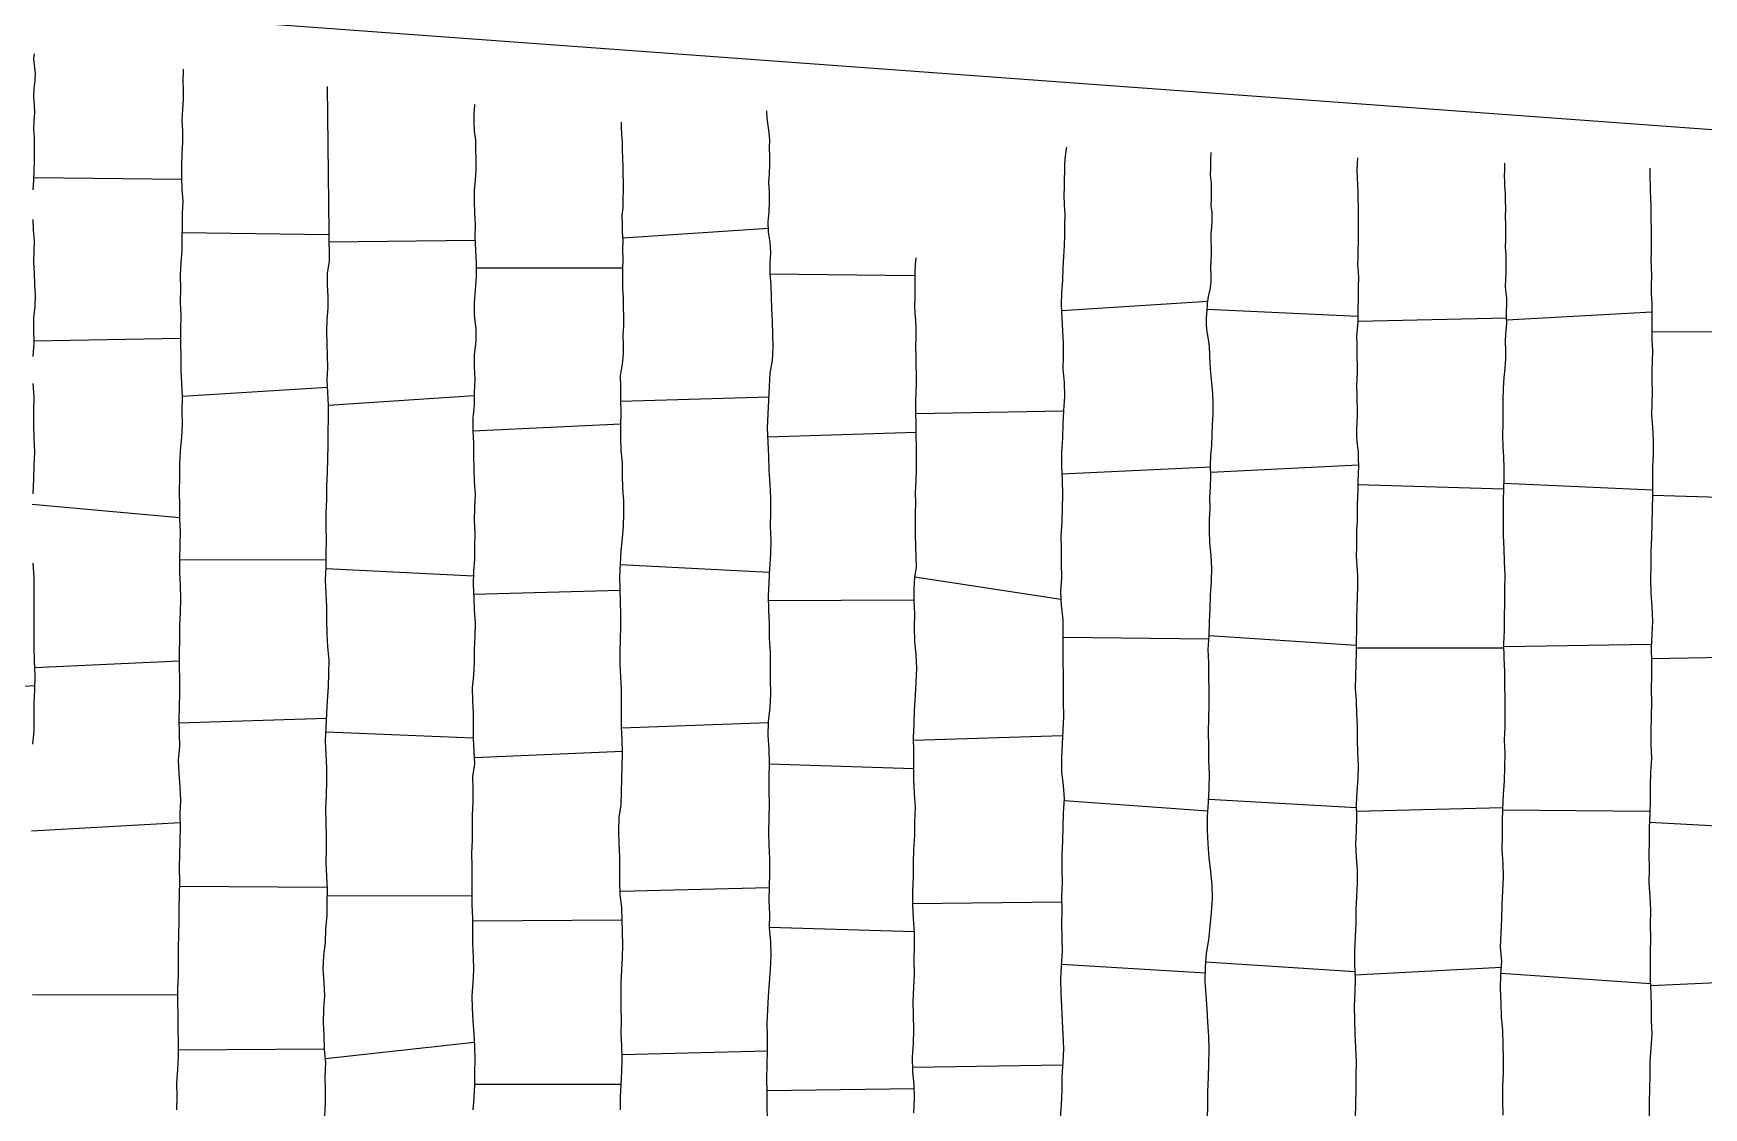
# Model space of a CAD drawing. Extents: x 703186 to 703989, y 1560402 to 1561368.
# Drawn here: x 703442.6 to 703493.7, y 1560897.7 to 1560930.5 of the extents above; entities that cross this region are included whole.
import ezdxf

# ---------------------------------------------------------------- set-up
doc = ezdxf.new("R2010")
doc.units = 0
for name, color, linetype in [('10124_2002_REAL', 30, 'Continuous'), ('AGROCAD PLL', 7, 'Continuous'), ('PANTE_2002', 7, 'Continuous')]:
    doc.layers.add(name, color=color, linetype=linetype)

msp = doc.modelspace()

# ---------------------------------------------------------------- linework, layer by layer
at = {"layer": '10124_2002_REAL'}
for points in [[(703442.6108, 1560925.7354), (703442.6295, 1560926.0282), (703442.6331, 1560926.341), (703442.6444, 1560926.6235), (703442.6434, 1560926.892), (703442.644, 1560927.126), (703442.6443, 1560927.344), (703442.6264, 1560927.5922), (703442.639, 1560927.839), (703442.662, 1560928.0888), (703442.6512, 1560928.3358), (703442.6246, 1560928.5787), (703442.6392, 1560928.8284), (703442.6641, 1560929.0733), (703442.683, 1560929.3022), (703442.6443, 1560929.5332), (703442.6282, 1560929.7536), (703442.6505, 1560929.8907)], [(703447.1923, 1560929.4223), (703447.1889, 1560929.3683), (703447.1841, 1560929.0903), (703447.1975, 1560928.8008), (703447.1899, 1560928.5069), (703447.1741, 1560928.1927), (703447.1492, 1560927.8681), (703447.1708, 1560927.532), (703447.1733, 1560927.1878), (703447.1501, 1560926.8388), (703447.1457, 1560926.4944), (703447.138, 1560926.1366), (703447.1503, 1560925.7599), (703447.1819, 1560925.3878), (703447.1665, 1560925.0162), (703447.1604, 1560924.6342), (703447.1552, 1560924.2522), (703447.1515, 1560923.8834), (703447.121, 1560923.5038), (703447.1002, 1560923.114), (703447.1124, 1560922.7155), (703447.1072, 1560922.2963), (703447.1248, 1560921.8782), (703447.1113, 1560921.4563), (703447.1107, 1560921.0422), (703447.1229, 1560920.6435), (703447.1273, 1560920.2231), (703447.1423, 1560919.8094), (703447.1672, 1560919.3972), (703447.1554, 1560918.9787), (703447.1592, 1560918.5729), (703447.1404, 1560918.1699), (703447.0986, 1560917.7516), (703447.0834, 1560917.3483), (703447.086, 1560916.928), (703447.0695, 1560916.5192), (703447.0772, 1560916.0977), (703447.0858, 1560915.6802), (703447.1037, 1560915.2783), (703447.0886, 1560914.8636), (703447.0812, 1560914.4511), (703447.0803, 1560914.0416), (703447.0983, 1560913.6312), (703447.1092, 1560913.226), (703447.1013, 1560912.8072), (703447.0847, 1560912.4071), (703447.0857, 1560912.0001), (703447.0751, 1560911.5843), (703447.0701, 1560911.1703), (703447.0847, 1560910.7639), (703447.086, 1560910.3447), (703447.0695, 1560909.9374), (703447.0572, 1560909.5276), (703447.07, 1560909.1308), (703447.0825, 1560908.7151), (703447.0383, 1560908.2972), (703447.0629, 1560907.8938), (703447.0969, 1560907.4845), (703447.1146, 1560907.0616), (703447.093, 1560906.6482), (703447.1025, 1560906.2441), (703447.0952, 1560905.8323), (703447.0792, 1560905.423), (703447.0734, 1560905.0141), (703447.0785, 1560904.6007), (703447.0756, 1560904.1834), (703447.0564, 1560903.7786), (703447.0584, 1560903.3708), (703447.0501, 1560902.9679), (703447.0394, 1560902.5511), (703447.0415, 1560902.1392), (703447.0422, 1560901.7285), (703447.0167, 1560901.3075), (703447.0182, 1560900.8996), (703447.028, 1560900.4854), (703447.0282, 1560900.0827), (703447.0416, 1560899.6714), (703447.044, 1560899.2457), (703447.0254, 1560898.8425), (703446.9949, 1560898.4253), (703447.0004, 1560898.0216), (703446.9881, 1560897.6093)], [(703451.5257, 1560897.4115), (703451.5507, 1560897.8255), (703451.5441, 1560898.2098), (703451.5391, 1560898.6211), (703451.5567, 1560899.0571), (703451.5135, 1560899.4492), (703451.5084, 1560899.8662), (703451.4872, 1560900.2811), (703451.4995, 1560900.6941), (703451.5211, 1560901.0907), (703451.5095, 1560901.5046), (703451.4704, 1560901.9142), (703451.5003, 1560902.3175), (703451.5443, 1560902.732), (703451.5611, 1560903.1415), (703451.5926, 1560903.5393), (703451.6014, 1560903.9449), (703451.6028, 1560904.3408), (703451.5905, 1560904.7507), (703451.5628, 1560905.174), (703451.5736, 1560905.5718), (703451.5809, 1560905.9868), (703451.5675, 1560906.3984), (703451.5591, 1560906.8118), (703451.5748, 1560907.2274), (703451.588, 1560907.6461), (703451.592, 1560908.0643), (703451.568, 1560908.4738), (703451.5511, 1560908.8871), (703451.5681, 1560909.3103), (703451.5859, 1560909.7206), (703451.603, 1560910.1182), (703451.6369, 1560910.5432), (703451.6527, 1560910.9603), (703451.662, 1560911.3512), (703451.6157, 1560911.7612), (703451.5985, 1560912.1687), (703451.5867, 1560912.584), (703451.5824, 1560912.9815), (703451.563, 1560913.3897), (703451.5512, 1560913.7975), (703451.5711, 1560914.1995), (703451.5635, 1560914.6176), (703451.5742, 1560915.0221), (703451.5714, 1560915.4297), (703451.5642, 1560915.8503), (703451.5923, 1560916.2722), (703451.5857, 1560916.6799), (703451.6097, 1560917.0974), (703451.6177, 1560917.5145), (703451.6319, 1560917.9268), (703451.6332, 1560918.3352), (703451.6402, 1560918.7454), (703451.6426, 1560919.1427), (703451.6155, 1560919.5452), (703451.6014, 1560919.9234), (703451.6147, 1560920.2937), (703451.6094, 1560920.6688), (703451.5934, 1560921.0414), (703451.5884, 1560921.4026), (703451.5949, 1560921.7637), (703451.6308, 1560922.1164), (703451.6317, 1560922.4735), (703451.6115, 1560922.8273), (703451.6101, 1560923.1897), (703451.6665, 1560923.543), (703451.6028, 1560928.8897)], [(703456.1019, 1560928.3464), (703456.1012, 1560928.3227), (703456.0858, 1560928.0698), (703456.0855, 1560927.8039), (703456.0929, 1560927.5328), (703456.1289, 1560927.25), (703456.1367, 1560926.9569), (703456.146, 1560926.6498), (703456.1426, 1560926.336), (703456.1252, 1560926.037), (703456.0976, 1560925.7139), (703456.0907, 1560925.375), (703456.1018, 1560925.0278), (703456.1196, 1560924.6614), (703456.113, 1560924.2815), (703456.1329, 1560923.8857), (703456.1556, 1560923.478), (703456.1551, 1560923.0848), (703456.1251, 1560922.6785), (703456.0943, 1560922.2713), (703456.0943, 1560921.8919), (703456.14, 1560921.4945), (703456.1474, 1560921.0956), (703456.0966, 1560920.702), (703456.0892, 1560920.3193), (703456.1083, 1560919.938), (703456.0968, 1560919.5471), (703456.0939, 1560919.1586), (703456.0556, 1560918.7594), (703456.0555, 1560918.3777), (703456.0739, 1560917.9868), (703456.0683, 1560917.5958), (703456.0799, 1560917.2035), (703456.0909, 1560916.8147), (703456.1257, 1560916.4172), (703456.1078, 1560916.0212), (703456.0972, 1560915.6239), (703456.1131, 1560915.2302), (703456.1021, 1560914.8427), (703456.1049, 1560914.4527), (703456.0702, 1560914.0624), (703456.0668, 1560913.6636), (703456.0777, 1560913.2764), (703456.089, 1560912.8807), (703456.1244, 1560912.4877), (703456.1137, 1560912.0919), (703456.0946, 1560911.6925), (703456.0955, 1560911.2975), (703456.0703, 1560910.9018), (703456.0313, 1560910.5141), (703456.0382, 1560910.1215), (703456.0657, 1560909.7285), (703456.0668, 1560909.3447), (703456.0581, 1560908.9606), (703456.0856, 1560908.5759), (703456.1024, 1560908.1837), (703456.0414, 1560907.803), (703456.0504, 1560907.412), (703456.0486, 1560907.028), (703456.0289, 1560906.6276), (703456.0353, 1560906.2386), (703456.0354, 1560905.8482), (703456.0105, 1560905.4539), (703456.0204, 1560905.0605), (703456.0165, 1560904.6615), (703456.02, 1560904.266), (703456.0217, 1560903.8663), (703456.0371, 1560903.4754), (703456.0403, 1560903.0745), (703456.0379, 1560902.681), (703456.0575, 1560902.2757), (703456.0702, 1560901.8869), (703456.0558, 1560901.4903), (703456.026, 1560901.0951), (703456.0292, 1560900.7132), (703456.0548, 1560900.3235), (703456.0805, 1560899.9326), (703456.1, 1560899.5452), (703456.113, 1560899.1502), (703456.1074, 1560898.763), (703456.1074, 1560898.3697), (703456.084, 1560897.982), (703456.0536, 1560897.603)], [(703460.5711, 1560897.6113), (703460.5712, 1560897.9965), (703460.5841, 1560898.3857), (703460.6102, 1560898.7696), (703460.6143, 1560899.1625), (703460.6041, 1560899.5496), (703460.5856, 1560899.9369), (703460.5934, 1560900.3296), (703460.5923, 1560900.7227), (703460.5864, 1560901.1167), (703460.5903, 1560901.5051), (703460.6048, 1560901.8864), (703460.6291, 1560902.2665), (703460.6422, 1560902.6481), (703460.6299, 1560903.0308), (703460.6141, 1560903.4179), (703460.6069, 1560903.8025), (703460.5603, 1560904.1904), (703460.5506, 1560904.5805), (703460.549, 1560904.9617), (703460.5453, 1560905.3473), (703460.526, 1560905.7364), (703460.5138, 1560906.1471), (703460.5316, 1560906.5424), (703460.5852, 1560906.9313), (703460.6003, 1560907.3265), (703460.607, 1560907.7131), (703460.6165, 1560908.1132), (703460.6303, 1560908.5134), (703460.6147, 1560908.9073), (703460.5998, 1560909.308), (703460.5993, 1560909.695), (703460.601, 1560910.0788), (703460.6029, 1560910.4588), (703460.5738, 1560910.845), (703460.5594, 1560911.2329), (703460.5578, 1560911.6189), (703460.5636, 1560911.9964), (703460.5771, 1560912.3786), (703460.5806, 1560912.751), (703460.5716, 1560913.1352), (703460.5571, 1560913.5232), (703460.5427, 1560913.9022), (703460.5631, 1560914.2982), (703460.5857, 1560914.6951), (703460.6304, 1560915.0764), (703460.6564, 1560915.4484), (703460.6678, 1560915.8421), (703460.673, 1560916.2246), (703460.6415, 1560916.6177), (703460.6268, 1560917.0112), (703460.6264, 1560917.3958), (703460.5922, 1560917.766), (703460.5749, 1560918.1624), (703460.5789, 1560918.5315), (703460.589, 1560918.9244), (703460.5774, 1560919.317), (703460.58, 1560919.7012), (703460.5689, 1560920.0621), (703460.6242, 1560920.4032), (703460.6627, 1560920.7122), (703460.6545, 1560921.0009), (703460.6512, 1560921.2914), (703460.6656, 1560921.5798), (703460.6734, 1560921.8657), (703460.6587, 1560922.15), (703460.6568, 1560922.4351), (703460.6391, 1560922.7257), (703460.6355, 1560923.0191), (703460.642, 1560923.3141), (703460.6468, 1560923.6063), (703460.6397, 1560923.8979), (703460.6464, 1560924.1853), (703460.6288, 1560924.4475), (703460.6267, 1560924.6927), (703460.6235, 1560924.9443), (703460.6468, 1560925.1943), (703460.652, 1560925.4511), (703460.6627, 1560925.7164), (703460.6583, 1560925.9662), (703460.6534, 1560926.2081), (703460.6512, 1560926.4594), (703460.6341, 1560926.7083), (703460.6302, 1560926.9436), (703460.6281, 1560927.1877), (703460.6113, 1560927.4299), (703460.5973, 1560927.6592), (703460.6027, 1560927.8029)], [(703465.0377, 1560928.1535), (703465.0365, 1560928.1382), (703465.0417, 1560927.9292), (703465.0728, 1560927.7068), (703465.1016, 1560927.4868), (703465.1211, 1560927.257), (703465.1185, 1560927.0157), (703465.1232, 1560926.7602), (703465.1233, 1560926.496), (703465.109, 1560926.2279), (703465.0976, 1560925.9557), (703465.1112, 1560925.6684), (703465.1178, 1560925.3703), (703465.0999, 1560925.0666), (703465.0782, 1560924.7568), (703465.0819, 1560924.4379), (703465.1375, 1560924.1394), (703465.1536, 1560923.8132), (703465.135, 1560923.5001), (703465.1308, 1560923.1627), (703465.1662, 1560922.8164), (703465.1747, 1560922.4619), (703465.1808, 1560922.0941), (703465.2073, 1560921.7135), (703465.2132, 1560921.311), (703465.2253, 1560920.9124), (703465.2031, 1560920.5136), (703465.1346, 1560920.129), (703465.1152, 1560919.721), (703465.0966, 1560919.3081), (703465.0771, 1560918.8905), (703465.056, 1560918.4605), (703465.0704, 1560918.0234), (703465.0888, 1560917.592), (703465.1032, 1560917.1687), (703465.1327, 1560916.7374), (703465.1532, 1560916.3046), (703465.1541, 1560915.8676), (703465.1431, 1560915.4513), (703465.1685, 1560915.0216), (703465.1531, 1560914.5922), (703465.1239, 1560914.1638), (703465.1027, 1560913.7347), (703465.0877, 1560913.313), (703465.0896, 1560912.881), (703465.1161, 1560912.4531), (703465.1189, 1560912.0218), (703465.1443, 1560911.5969), (703465.1457, 1560911.1712), (703465.1437, 1560910.7494), (703465.155, 1560910.336), (703465.1307, 1560909.9056), (703465.0878, 1560909.4728), (703465.0771, 1560909.0546), (703465.0992, 1560908.6322), (703465.1187, 1560908.2093), (703465.1046, 1560907.7873), (703465.1043, 1560907.3658), (703465.1109, 1560906.9527), (703465.1057, 1560906.5305), (703465.0948, 1560906.0974), (703465.1039, 1560905.6877), (703465.127, 1560905.2776), (703465.1211, 1560904.8509), (703465.1187, 1560904.4252), (703465.1035, 1560904.0037), (703465.1276, 1560903.5936), (703465.1153, 1560903.1686), (703465.1511, 1560902.7486), (703465.1622, 1560902.3301), (703465.1449, 1560901.9003), (703465.1136, 1560901.4955), (703465.0858, 1560901.0877), (703465.0649, 1560900.6701), (703465.0414, 1560900.253), (703465.0508, 1560899.8418), (703465.0537, 1560899.4243), (703465.0434, 1560898.9894), (703465.0342, 1560898.5636), (703465.0403, 1560898.1492), (703465.0467, 1560897.7239), (703465.0487, 1560897.3128)], [(703474.2047, 1560927.0366), (703474.1939, 1560926.9856), (703474.1647, 1560926.7672), (703474.1481, 1560926.537), (703474.1465, 1560926.3048), (703474.14, 1560926.0627), (703474.1388, 1560925.8197), (703474.1253, 1560925.5652), (703474.1318, 1560925.2826), (703474.1513, 1560924.9834), (703474.1432, 1560924.6647), (703474.142, 1560924.345), (703474.1401, 1560924.0193), (703474.1153, 1560923.6944), (703474.0899, 1560923.3397), (703474.0835, 1560922.9724), (703474.0529, 1560922.5871), (703474.0391, 1560922.2085), (703474.0641, 1560921.817), (703474.0835, 1560921.4277), (703474.1009, 1560921.0426), (703474.1017, 1560920.642), (703474.0991, 1560920.2484), (703474.1331, 1560919.8412), (703474.1408, 1560919.4166), (703474.117, 1560918.9906), (703474.0955, 1560918.5736), (703474.0821, 1560918.1457), (703474.0574, 1560917.7144), (703474.051, 1560917.2873), (703474.0712, 1560916.8571), (703474.0881, 1560916.4257), (703474.0726, 1560916.0031), (703474.0665, 1560915.5871), (703474.035, 1560915.1656), (703474.0457, 1560914.7368), (703474.0483, 1560914.3123), (703474.0489, 1560913.8799), (703474.0246, 1560913.4498), (703474.0448, 1560913.0289), (703474.09, 1560912.6025), (703474.0942, 1560912.1803), (703474.0898, 1560911.7592), (703474.0981, 1560911.3223), (703474.1007, 1560910.8972), (703474.1073, 1560910.4819), (703474.1072, 1560910.0672), (703474.1115, 1560909.64), (703474.0994, 1560909.2206), (703474.0735, 1560908.7945), (703474.052, 1560908.367), (703474.0563, 1560907.9436), (703474.1027, 1560907.5273), (703474.1352, 1560907.1133), (703474.1052, 1560906.6937), (703474.0926, 1560906.2576), (703474.0794, 1560905.8222), (703474.0676, 1560905.401), (703474.0664, 1560904.9836), (703474.0706, 1560904.558), (703474.0525, 1560904.1321), (703474.0667, 1560903.7117), (703474.0558, 1560903.2888), (703474.0644, 1560902.8551), (703474.0736, 1560902.438), (703474.0479, 1560902.0203), (703474.0234, 1560901.5987), (703474.0318, 1560901.1783), (703474.0544, 1560900.7574), (703474.0719, 1560900.3314), (703474.0927, 1560899.9085), (703474.1176, 1560899.4806), (703474.0906, 1560899.0507), (703474.0601, 1560898.6299), (703474.0633, 1560898.2035), (703474.0436, 1560897.7737), (703474.0128, 1560897.3447)], [(703478.5183, 1560897.3405), (703478.5234, 1560897.7571), (703478.5284, 1560898.1674), (703478.5443, 1560898.5933), (703478.554, 1560899.0142), (703478.5685, 1560899.4384), (703478.5556, 1560899.8598), (703478.5314, 1560900.2797), (703478.5044, 1560900.6923), (703478.4813, 1560901.1174), (703478.4504, 1560901.5392), (703478.4599, 1560901.9703), (703478.4861, 1560902.3855), (703478.5564, 1560902.8032), (703478.5959, 1560903.2148), (703478.6448, 1560903.6378), (703478.6701, 1560904.0589), (703478.6587, 1560904.4736), (703478.6233, 1560904.8939), (703478.5644, 1560905.3151), (703478.5411, 1560905.74), (703478.5183, 1560906.1502), (703478.5227, 1560906.5835), (703478.5485, 1560907.0101), (703478.5735, 1560907.4438), (703478.5777, 1560907.8704), (703478.5597, 1560908.2882), (703478.5559, 1560908.72), (703478.5499, 1560909.1508), (703478.5602, 1560909.578), (703478.5664, 1560910.0127), (703478.5732, 1560910.4412), (703478.5565, 1560910.8602), (703478.5586, 1560911.2695), (703478.5392, 1560911.6854), (703478.567, 1560912.1077), (703478.5822, 1560912.5238), (703478.6021, 1560912.932), (703478.6099, 1560913.3455), (703478.6441, 1560913.7675), (703478.6501, 1560914.1651), (703478.63, 1560914.5514), (703478.5904, 1560914.9434), (703478.5779, 1560915.3072), (703478.5834, 1560915.6533), (703478.5997, 1560916.0014), (703478.5918, 1560916.333), (703478.6121, 1560916.657), (703478.6238, 1560916.9791), (703478.6079, 1560917.2941), (703478.6175, 1560917.6109), (703478.6465, 1560917.9322), (703478.6594, 1560918.2405), (703478.6737, 1560918.5588), (703478.6931, 1560918.877), (703478.695, 1560919.2066), (703478.6836, 1560919.5221), (703478.6462, 1560919.8302), (703478.618, 1560920.136), (703478.6005, 1560920.421), (703478.5924, 1560920.676), (703478.5816, 1560920.9315), (703478.547, 1560921.169), (703478.5057, 1560921.3829), (703478.4882, 1560921.5964), (703478.4889, 1560921.8212), (703478.5057, 1560922.0454), (703478.5154, 1560922.2626), (703478.5449, 1560922.4777), (703478.5982, 1560922.6834), (703478.6285, 1560922.9099), (703478.6279, 1560923.1292), (703478.6227, 1560923.3399), (703478.6295, 1560923.5562), (703478.6364, 1560923.7699), (703478.6361, 1560923.9959), (703478.629, 1560924.1934), (703478.6299, 1560924.3874), (703478.6513, 1560924.5879), (703478.666, 1560924.8193), (703478.6628, 1560925.0447), (703478.6327, 1560925.2459), (703478.638, 1560925.462), (703478.6444, 1560925.6836), (703478.6375, 1560925.9358), (703478.6101, 1560926.1858), (703478.6223, 1560926.4126), (703478.6204, 1560926.655), (703478.6333, 1560926.8773)], [(703483.1059, 1560926.7164), (703483.0932, 1560926.542), (703483.0854, 1560926.3282), (703483.0932, 1560926.1068), (703483.1095, 1560925.8837), (703483.1189, 1560925.6682), (703483.1188, 1560925.4518), (703483.1236, 1560925.2328), (703483.1307, 1560925.0059), (703483.1303, 1560924.7909), (703483.1294, 1560924.567), (703483.128, 1560924.3368), (703483.1233, 1560924.1179), (703483.1196, 1560923.8967), (703483.1148, 1560923.6711), (703483.1064, 1560923.4473), (703483.1214, 1560923.2327), (703483.1322, 1560923.023), (703483.125, 1560922.8022), (703483.1217, 1560922.5806), (703483.1258, 1560922.3584), (703483.1162, 1560922.1394), (703483.1156, 1560921.9212), (703483.1205, 1560921.71), (703483.0968, 1560921.4823), (703483.0796, 1560921.2639), (703483.0865, 1560921.0496), (703483.089, 1560920.837), (703483.0874, 1560920.6091), (703483.0905, 1560920.3825), (703483.0906, 1560920.1664), (703483.0831, 1560919.9501), (703483.0776, 1560919.7275), (703483.0842, 1560919.5094), (703483.0899, 1560919.2917), (703483.0995, 1560919.0693), (703483.0986, 1560918.8434), (703483.0891, 1560918.6191), (703483.0749, 1560918.3986), (703483.079, 1560918.1754), (703483.0997, 1560917.9475), (703483.1231, 1560917.7278), (703483.1238, 1560917.5123), (703483.134, 1560917.2819), (703483.1277, 1560917.0519), (703483.1182, 1560916.8184), (703483.1111, 1560916.5808), (703483.1022, 1560916.3451), (703483.0912, 1560916.1036), (703483.0998, 1560915.8454), (703483.0974, 1560915.5889), (703483.0746, 1560915.3493), (703483.0748, 1560915.0933), (703483.0712, 1560914.8198), (703483.0672, 1560914.5317), (703483.0827, 1560914.2366), (703483.1043, 1560913.9315), (703483.1054, 1560913.6198), (703483.0973, 1560913.2975), (703483.0811, 1560912.9678), (703483.0729, 1560912.6371), (703483.0729, 1560912.2896), (703483.0598, 1560911.9264), (703483.0604, 1560911.5783), (703483.0562, 1560911.2201), (703483.0454, 1560910.8575), (703483.0386, 1560910.4937), (703483.0624, 1560910.1086), (703483.0794, 1560909.718), (703483.0913, 1560909.3307), (703483.0966, 1560908.927), (703483.1088, 1560908.5287), (703483.1293, 1560908.1378), (703483.1123, 1560907.7334), (703483.0846, 1560907.3374), (703483.0597, 1560906.9421), (703483.0701, 1560906.5416), (703483.0603, 1560906.1345), (703483.0486, 1560905.735), (703483.0658, 1560905.3354), (703483.0975, 1560904.941), (703483.0994, 1560904.5427), (703483.0771, 1560904.1414), (703483.0585, 1560903.7217), (703483.0561, 1560903.3077), (703483.0298, 1560902.8918), (703483.0186, 1560902.4726), (703483.0119, 1560902.0517), (703483.0339, 1560901.6331), (703483.0207, 1560901.2108), (703483.0061, 1560900.7769), (703483.0137, 1560900.3518), (703483.0274, 1560899.9313), (703483.0457, 1560899.5081), (703483.0626, 1560899.0802), (703483.055, 1560898.6502), (703483.0512, 1560898.2153), (703483.0437, 1560897.7962), (703483.0377, 1560897.3617)], [(703487.5569, 1560897.4465), (703487.5469, 1560897.8763), (703487.5511, 1560898.3225), (703487.5743, 1560898.7439), (703487.5742, 1560899.1652), (703487.5551, 1560899.6029), (703487.5454, 1560900.0312), (703487.5084, 1560900.4524), (703487.5005, 1560900.8785), (703487.4776, 1560901.3119), (703487.4933, 1560901.7317), (703487.5224, 1560902.1573), (703487.4806, 1560902.5811), (703487.5, 1560903.0203), (703487.515, 1560903.4479), (703487.5265, 1560903.8796), (703487.5519, 1560904.3036), (703487.5684, 1560904.7194), (703487.5553, 1560905.1381), (703487.5341, 1560905.5614), (703487.5395, 1560905.9795), (703487.5428, 1560906.4075), (703487.5459, 1560906.8253), (703487.5711, 1560907.2513), (703487.6005, 1560907.6634), (703487.6099, 1560908.0773), (703487.6255, 1560908.5005), (703487.6035, 1560908.9099), (703487.6259, 1560909.3208), (703487.6167, 1560909.7462), (703487.6245, 1560910.1614), (703487.6085, 1560910.5938), (703487.6132, 1560911.01), (703487.5885, 1560911.4286), (703487.5813, 1560911.853), (703487.5983, 1560912.2609), (703487.598, 1560912.6784), (703487.6078, 1560913.0975), (703487.6127, 1560913.5166), (703487.619, 1560913.9429), (703487.6022, 1560914.3594), (703487.5887, 1560914.7634), (703487.5748, 1560915.1545), (703487.5664, 1560915.5313), (703487.5733, 1560915.8864), (703487.5684, 1560916.2369), (703487.5761, 1560916.591), (703487.5911, 1560916.9153), (703487.5929, 1560917.2448), (703487.5763, 1560917.567), (703487.5567, 1560917.8936), (703487.5535, 1560918.2236), (703487.5625, 1560918.5716), (703487.5585, 1560918.9201), (703487.5612, 1560919.2932), (703487.5668, 1560919.6621), (703487.5923, 1560919.9958), (703487.6199, 1560920.2848), (703487.6431, 1560920.5709), (703487.6376, 1560920.8287), (703487.6299, 1560921.0887), (703487.6437, 1560921.3444), (703487.6637, 1560921.5248), (703487.6742, 1560921.6721), (703487.665, 1560921.8372), (703487.6601, 1560922.0167), (703487.6701, 1560922.2208), (703487.668, 1560922.422), (703487.6517, 1560922.5887), (703487.6298, 1560922.7735), (703487.6399, 1560922.9906), (703487.6526, 1560923.2238), (703487.6511, 1560923.4882), (703487.6492, 1560923.7477), (703487.6343, 1560923.9798), (703487.6389, 1560924.2138), (703487.6463, 1560924.4589), (703487.6437, 1560924.6792), (703487.632, 1560924.9176), (703487.6365, 1560925.1505), (703487.6328, 1560925.4072), (703487.6263, 1560925.6481), (703487.6157, 1560925.8364), (703487.6114, 1560926.0003), (703487.6041, 1560926.1613), (703487.6096, 1560926.3124), (703487.6107, 1560926.4804), (703487.6125, 1560926.5543)], [(703492.0476, 1560926.3947), (703492.0497, 1560926.3171), (703492.0479, 1560926.0916), (703492.057, 1560925.887), (703492.0557, 1560925.6895), (703492.0608, 1560925.4749), (703492.0757, 1560925.2504), (703492.0758, 1560925.0207), (703492.0744, 1560924.8003), (703492.0835, 1560924.591), (703492.0876, 1560924.3525), (703492.0843, 1560924.0901), (703492.0817, 1560923.8431), (703492.0715, 1560923.6012), (703492.082, 1560923.3718), (703492.0947, 1560923.1018), (703492.0884, 1560922.8214), (703492.087, 1560922.5458), (703492.1093, 1560922.2743), (703492.1038, 1560921.9969), (703492.1092, 1560921.7029), (703492.1104, 1560921.418), (703492.1106, 1560921.1278), (703492.1254, 1560920.8179), (703492.1202, 1560920.503), (703492.106, 1560920.2075), (703492.1089, 1560919.9013), (703492.1153, 1560919.5629), (703492.1021, 1560919.2028), (703492.1, 1560918.8491), (703492.1257, 1560918.469), (703492.147, 1560918.0765), (703492.1497, 1560917.674), (703492.1226, 1560917.258), (703492.1251, 1560916.8382), (703492.1271, 1560916.404), (703492.1144, 1560915.9699), (703492.1104, 1560915.5351), (703492.0971, 1560915.1026), (703492.0772, 1560914.6777), (703492.0799, 1560914.2536), (703492.0695, 1560913.8179), (703492.0722, 1560913.4103), (703492.1034, 1560912.9842), (703492.1244, 1560912.5475), (703492.1062, 1560912.1364), (703492.088, 1560911.7195), (703492.0954, 1560911.3086), (703492.0925, 1560910.8871), (703492.0862, 1560910.4723), (703492.0962, 1560910.0522), (703492.0888, 1560909.6236), (703492.0732, 1560909.2033), (703492.0799, 1560908.785), (703492.0979, 1560908.3554), (703492.0671, 1560907.9322), (703492.0515, 1560907.5008), (703492.0596, 1560907.0824), (703492.0471, 1560906.6529), (703492.0237, 1560906.2347), (703492.0266, 1560905.8191), (703492.0173, 1560905.399), (703492.0233, 1560904.9749), (703492.0112, 1560904.5507), (703492.0417, 1560904.1325), (703492.0693, 1560903.7057), (703492.0524, 1560903.2757), (703492.0649, 1560902.8567), (703492.0556, 1560902.4307), (703492.0553, 1560902.0122), (703492.0568, 1560901.589), (703492.0749, 1560901.1754), (703492.0813, 1560900.7599), (703492.087, 1560900.3441), (703492.1039, 1560899.9169), (703492.0806, 1560899.4975), (703492.0495, 1560899.0814), (703492.0415, 1560898.6719), (703492.0338, 1560898.2572), (703492.0212, 1560897.836), (703492.0227, 1560897.4082)], [(703442.612, 1560920.6404), (703442.6331, 1560921.048), (703442.6262, 1560921.4412), (703442.6289, 1560921.8191), (703442.6705, 1560922.1692), (703442.6759, 1560922.5027), (703442.657, 1560922.8402), (703442.6431, 1560923.1798), (703442.6276, 1560923.522), (703442.6329, 1560923.8528), (703442.6428, 1560924.1759), (703442.6149, 1560924.5097), (703442.602, 1560924.8237)], [(703469.5418, 1560897.5183), (703469.5596, 1560897.9485), (703469.5512, 1560898.3724), (703469.5064, 1560898.7734), (703469.4996, 1560899.2134), (703469.524, 1560899.6357), (703469.5332, 1560900.0606), (703469.5269, 1560900.4948), (703469.5191, 1560900.9183), (703469.5412, 1560901.3444), (703469.5587, 1560901.7644), (703469.5435, 1560902.1847), (703469.5563, 1560902.6106), (703469.5616, 1560903.0312), (703469.5313, 1560903.4491), (703469.5089, 1560903.878), (703469.5037, 1560904.2986), (703469.5242, 1560904.7268), (703469.5266, 1560905.1504), (703469.5405, 1560905.5715), (703469.5639, 1560905.9945), (703469.5689, 1560906.4147), (703469.5842, 1560906.8462), (703469.5607, 1560907.2811), (703469.5377, 1560907.7076), (703469.5406, 1560908.139), (703469.5398, 1560908.5709), (703469.5269, 1560908.9853), (703469.5516, 1560909.4094), (703469.5603, 1560909.832), (703469.5898, 1560910.2626), (703469.6119, 1560910.6803), (703469.6261, 1560911.1036), (703469.6052, 1560911.5221), (703469.5668, 1560911.9374), (703469.5622, 1560912.3694), (703469.5687, 1560912.774), (703469.552, 1560913.1718), (703469.5507, 1560913.5552), (703469.5676, 1560913.8795), (703469.6155, 1560914.195), (703469.6055, 1560914.5184), (703469.6009, 1560914.8409), (703469.5877, 1560915.1775), (703469.5866, 1560915.5128), (703469.5904, 1560915.8371), (703469.5944, 1560916.1644), (703469.5931, 1560916.4854), (703469.6137, 1560916.8348), (703469.6215, 1560917.1831), (703469.616, 1560917.5255), (703469.6213, 1560917.8751), (703469.6123, 1560918.2245), (703469.6103, 1560918.5777), (703469.6041, 1560918.9326), (703469.5973, 1560919.253), (703469.6112, 1560919.5478), (703469.6207, 1560919.8214), (703469.6221, 1560920.1033), (703469.6077, 1560920.3754), (703469.6057, 1560920.6579), (703469.6036, 1560920.9455), (703469.6114, 1560921.2298), (703469.6047, 1560921.5047), (703469.5965, 1560921.7407), (703469.5814, 1560921.9672), (703469.5679, 1560922.2028), (703469.5778, 1560922.4405), (703469.5825, 1560922.7033), (703469.5837, 1560922.9597), (703469.5806, 1560923.2022), (703469.5868, 1560923.4374), (703469.6119, 1560923.6584)], [(703442.6034, 1560916.4376), (703442.6258, 1560916.8745), (703442.6369, 1560917.3025), (703442.6539, 1560917.7189), (703442.6397, 1560918.1539), (703442.6283, 1560918.5625), (703442.6269, 1560918.9803), (703442.6412, 1560919.4052), (703442.6083, 1560919.8096)], [(703442.5997, 1560908.7924), (703442.6382, 1560909.2047), (703442.6354, 1560909.6209), (703442.6328, 1560910.0378), (703442.6625, 1560910.4634), (703442.6634, 1560910.8959), (703442.6438, 1560911.3239), (703442.6336, 1560911.7511), (703442.6411, 1560912.1762), (703442.6396, 1560912.6066), (703442.6417, 1560913.0322), (703442.6416, 1560913.4547), (703442.6374, 1560913.8838), (703442.6034, 1560914.3218)]]:
    msp.add_lwpolyline(points, dxfattribs=at)
at = {"layer": 'AGROCAD PLL', "color": 3, "true_color": 0x00ff00}
for points in [[(703442.6305, 1560926.1143), (703447.1404, 1560926.0624)], [(703447.1576, 1560924.4277), (703451.6567, 1560924.3665)], [(703451.6594, 1560924.1427), (703456.1173, 1560924.1958)], [(703456.1554, 1560923.3531), (703460.6425, 1560923.3474)], [(703465.1309, 1560923.167), (703469.5818, 1560923.1116)], [(703474.0495, 1560922.0453), (703478.5248, 1560922.331)], [(703483.1203, 1560921.7196), (703487.6657, 1560921.8251)], [(703483.1203, 1560921.7196), (703487.6653, 1560921.8251)], [(703442.6318, 1560921.1209), (703447.1109, 1560921.1995)], [(703447.1651, 1560919.4315), (703451.6097, 1560919.7)], [(703451.642, 1560919.1515), (703456.0961, 1560919.4514)], [(703460.5787, 1560919.2738), (703465.1011, 1560919.4074)], [(703456.0561, 1560918.3639), (703460.5801, 1560918.5769)], [(703469.6047, 1560918.8977), (703474.1162, 1560918.9765)], [(703469.6047, 1560918.8977), (703474.1163, 1560918.9765)], [(703465.0653, 1560918.1787), (703469.6117, 1560918.3285)], [(703478.6177, 1560917.0991), (703483.132, 1560917.3269)], [(703483.1154, 1560916.7257), (703487.5761, 1560916.5924)], [(703483.1154, 1560916.7257), (703487.5762, 1560916.5924)], [(703487.5844, 1560916.7699), (703492.1264, 1560916.5598)], [(703442.5749, 1560916.1262), (703447.0851, 1560915.7132)], [(703492.127, 1560916.401), (703496.5884, 1560916.2705)], [(703447.0812, 1560914.4358), (703451.567, 1560914.426)], [(703451.5688, 1560914.1539), (703456.0691, 1560913.9311)], [(703469.5711, 1560913.9025), (703474.0354, 1560913.2247)], [(703456.0751, 1560913.3689), (703460.5581, 1560913.4951)], [(703465.0883, 1560913.1839), (703469.5519, 1560913.2036)], [(703474.0929, 1560912.0563), (703478.5605, 1560912.0096)], [(703478.5669, 1560912.1056), (703483.06, 1560911.8098)], [(703483.0601, 1560911.7295), (703487.5833, 1560911.7373)], [(703487.5827, 1560911.7717), (703492.0936, 1560911.8482)], [(703492.0937, 1560911.4045), (703496.608, 1560911.4858)], [(703447.0601, 1560909.4378), (703451.58, 1560909.5836)], [(703460.6007, 1560909.2848), (703465.0873, 1560909.4516)], [(703451.5621, 1560909.1608), (703456.0585, 1560908.9801)], [(703456.0941, 1560908.3764), (703460.628, 1560908.5706)], [(703478.5542, 1560907.1086), (703483.0621, 1560906.8487)], [(703483.0651, 1560906.734), (703487.5474, 1560906.8504)], [(703487.5455, 1560906.7764), (703492.0497, 1560906.7429)], [(703492.0334, 1560906.4076), (703496.5757, 1560906.1534)], [(703447.0774, 1560904.4441), (703451.6006, 1560904.4127)], [(703469.5085, 1560903.9117), (703474.058, 1560903.968)], [(703483.0284, 1560901.7385), (703487.5099, 1560901.974)], [(703492.0646, 1560901.411), (703496.6027, 1560901.6095)], [(703447.0429, 1560899.4459), (703451.5132, 1560899.4711)], [(703456.1074, 1560898.3878), (703460.5842, 1560898.3878)], [(703456.1074, 1560898.3878), (703460.5842, 1560898.3878)], [(703465.0396, 1560898.1978), (703469.5533, 1560898.2642)]]:
    msp.add_lwpolyline(points, dxfattribs=at)
at = {"layer": 'AGROCAD PLL', "color": 5, "true_color": 0x0000ff}
for points in [[(703460.6411, 1560924.2648), (703465.0805, 1560924.5627)], [(703487.6691, 1560921.7631), (703492.1041, 1560922.0102)], [(703487.6691, 1560921.7631), (703492.1036, 1560922.0102)], [(703442.6527, 1560911.1288), (703447.072, 1560911.3312)], [(703465.118, 1560908.1897), (703469.5399, 1560908.0419)], [(703474.1315, 1560907.062), (703478.5326, 1560906.7473)], [(703451.6022, 1560904.1642), (703456.0205, 1560904.1485)], [(703465.116, 1560903.192), (703469.5593, 1560903.0635)], [(703474.0507, 1560902.0652), (703478.456, 1560901.7941)], [(703442.5897, 1560901.1368), (703447.0174, 1560901.1284)], [(703460.6108, 1560899.2963), (703465.0538, 1560899.4134)], [(703460.6108, 1560899.2963), (703465.0534, 1560899.4133)]]:
    msp.add_lwpolyline(points, dxfattribs=at)
at = {"layer": 'AGROCAD PLL', "color": 1, "true_color": 0xff0000}
for points in [[(703478.5074, 1560922.0837), (703483.1166, 1560921.8779)], [(703492.1104, 1560921.3976), (703496.6605, 1560921.4008)], [(703474.0621, 1560917.0505), (703478.6094, 1560917.2641)], [(703460.5623, 1560914.282), (703465.1181, 1560914.0473)], [(703438.0612, 1560910.3042), (703442.6627, 1560910.5793)], [(703469.5293, 1560908.9086), (703474.0891, 1560909.0505)], [(703442.5509, 1560906.1341), (703447.099, 1560906.392)], [(703460.5578, 1560904.2909), (703465.1179, 1560904.4043)], [(703456.0378, 1560903.3833), (703460.614, 1560903.4198)], [(703456.0378, 1560903.3833), (703460.6141, 1560903.4198)], [(703478.4699, 1560902.1284), (703483.023, 1560901.8411)], [(703487.4967, 1560901.782), (703492.062, 1560901.4699)], [(703451.5438, 1560899.1743), (703456.0934, 1560899.6756)], [(703469.5042, 1560898.9158), (703474.086, 1560898.9866)]]:
    msp.add_lwpolyline(points, dxfattribs=at)
at = {"layer": 'PANTE_2002'}
msp.add_lwpolyline([(703495.5549, 1560702.2946), (703487.9151, 1560691.4135), (703417.9712, 1560699.3031), (703404.5562, 1560700.9042), (703403.089, 1560701.0793), (703312.8635, 1560711.8482), (703206.4166, 1560725.7724), (703188.2874, 1560728.4936), (703186.8586, 1560734.5261), (703187.1761, 1560768.1812), (703187.3349, 1560821.3625), (703186.0649, 1560867.2414), (703186.2236, 1560874.5439), (703186.5411, 1560929.154), (703189.7161, 1560953.284), (703190.8619, 1560956.2043), (703194.1715, 1560964.6396), (703263.0481, 1560953.3247), (703263.0481, 1560953.3247), (703319.1399, 1560946.181), (703445.8756, 1560931.0997), (703527.5263, 1560925.1196)], dxfattribs=at)

doc.saveas('drawing.dxf')
